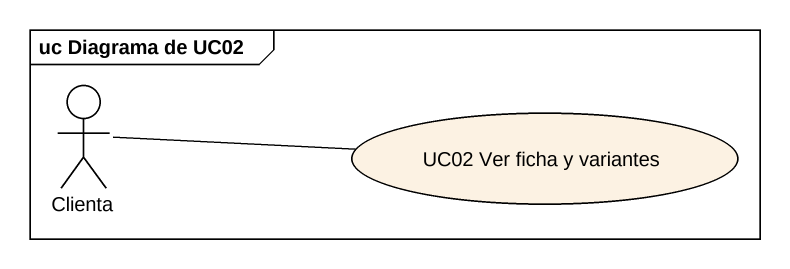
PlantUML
@startuml
mainframe uc Diagrama de UC02
actor Clienta
usecase "UC02 Ver ficha y variantes" as UC02_Ver_ficha_y_variantes
Clienta -right- UC02_Ver_ficha_y_variantes
@enduml
